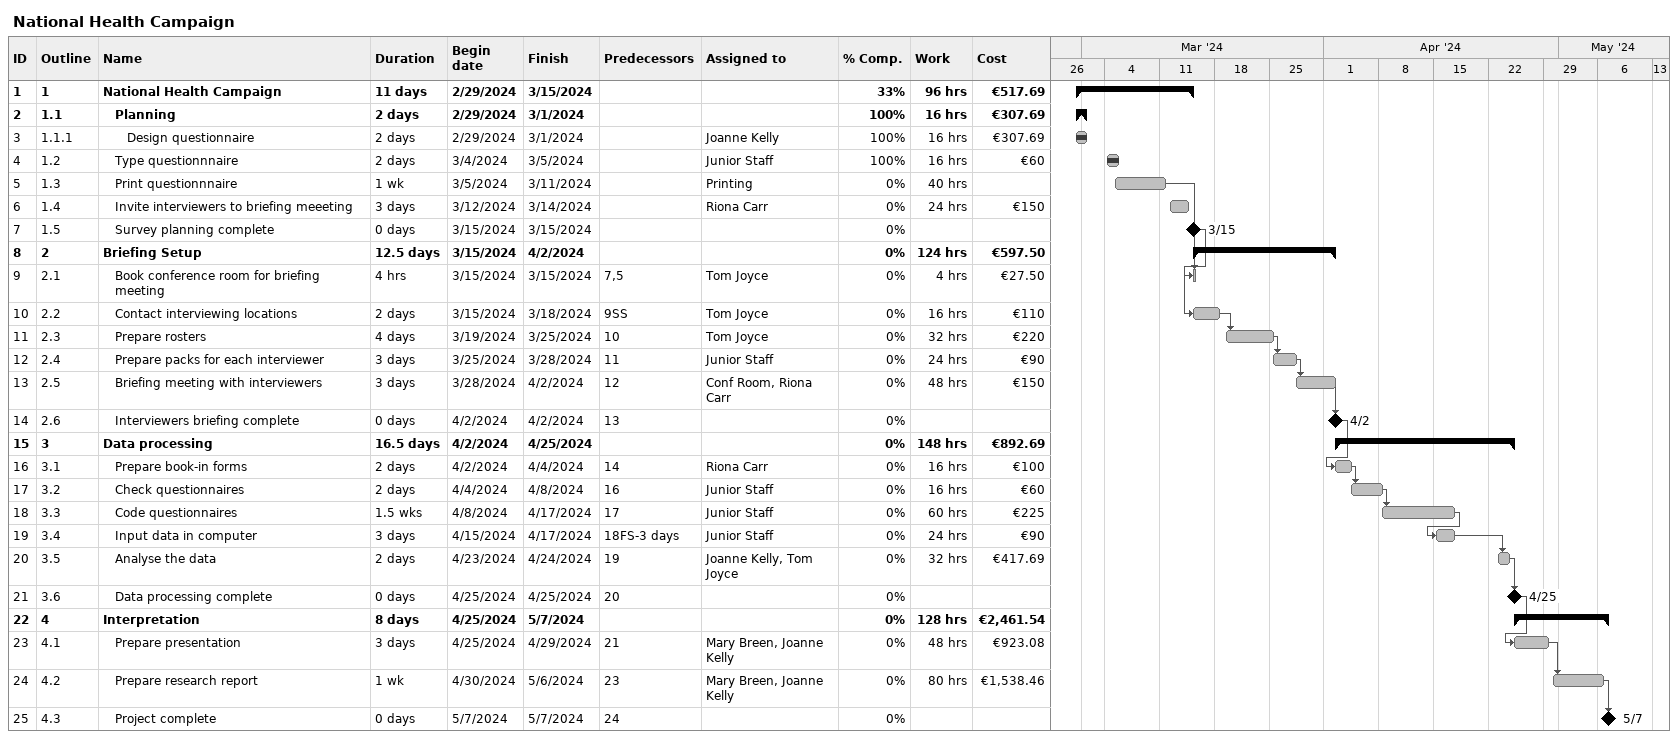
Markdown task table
National Health Campaign

| ID | WBS | Task | Duration | Start | Finish | Predecessors | Resources | % complete | Work (h) | Cost (€) |
|---|---|---|---|---|---|---|---|---|---|---|
| 1 | 1 | **National Health Campaign** | 11d | 2024-02-29 | 2024-03-15 |  |  | 33 | 96 | 517.69 |
| 2 | 1.1 | **Planning** | 2d | 2024-02-29 | 2024-03-01 |  |  | 100 | 16 | 307.69 |
| 3 | 1.1.1 | Design questionnaire | 2d | 2024-02-29 | 2024-03-01 |  | Joanne Kelly | 100 | 16 | 307.69 |
| 4 | 1.2 | Type questionnnaire | 2d | 2024-03-04 | 2024-03-05 |  | Junior Staff | 100 | 16 | 60 |
| 5 | 1.3 | Print questionnnaire | 1w | 2024-03-05 | 2024-03-11 |  | Printing | 0 | 40 |  |
| 6 | 1.4 | Invite interviewers to briefing meeeting | 3d | 2024-03-12 | 2024-03-14 |  | Riona Carr | 0 | 24 | 150 |
| 7 | 1.5 | Survey planning complete | 0d | 2024-03-15 | 2024-03-15 |  |  | 0 |  |  |
| 8 | 2 | **Briefing Setup** | 12.5d | 2024-03-15 | 2024-04-02 |  |  | 0 | 124 | 597.50 |
| 9 | 2.1 | Book conference room for briefing meeting | 4h | 2024-03-15 | 2024-03-15 | 7, 5 | Tom Joyce | 0 | 4 | 27.50 |
| 10 | 2.2 | Contact interviewing locations | 2d | 2024-03-15 | 2024-03-18 | 9SS | Tom Joyce | 0 | 16 | 110 |
| 11 | 2.3 | Prepare rosters | 4d | 2024-03-19 | 2024-03-25 | 10 | Tom Joyce | 0 | 32 | 220 |
| 12 | 2.4 | Prepare packs for each interviewer | 3d | 2024-03-25 | 2024-03-28 | 11 | Junior Staff | 0 | 24 | 90 |
| 13 | 2.5 | Briefing meeting with interviewers | 3d | 2024-03-28 | 2024-04-02 | 12 | Conf Room, Riona Carr | 0 | 48 | 150 |
| 14 | 2.6 | Interviewers briefing complete | 0d | 2024-04-02 | 2024-04-02 | 13 |  | 0 |  |  |
| 15 | 3 | **Data processing** | 16.5d | 2024-04-02 | 2024-04-25 |  |  | 0 | 148 | 892.69 |
| 16 | 3.1 | Prepare book-in forms | 2d | 2024-04-02 | 2024-04-04 | 14 | Riona Carr | 0 | 16 | 100 |
| 17 | 3.2 | Check questionnaires | 2d | 2024-04-04 | 2024-04-08 | 16 | Junior Staff | 0 | 16 | 60 |
| 18 | 3.3 | Code questionnaires | 1.5w | 2024-04-08 | 2024-04-17 | 17 | Junior Staff | 0 | 60 | 225 |
| 19 | 3.4 | Input data in computer | 3d | 2024-04-15 | 2024-04-17 | 18FS-3d | Junior Staff | 0 | 24 | 90 |
| 20 | 3.5 | Analyse the data | 2d | 2024-04-23 | 2024-04-24 | 19 | Joanne Kelly, Tom Joyce | 0 | 32 | 417.69 |
| 21 | 3.6 | Data processing complete | 0d | 2024-04-25 | 2024-04-25 | 20 |  | 0 |  |  |
| 22 | 4 | **Interpretation** | 8d | 2024-04-25 | 2024-05-07 |  |  | 0 | 128 | 2461.54 |
| 23 | 4.1 | Prepare presentation | 3d | 2024-04-25 | 2024-04-29 | 21 | Mary Breen, Joanne Kelly | 0 | 48 | 923.08 |
| 24 | 4.2 | Prepare research report | 1w | 2024-04-30 | 2024-05-06 | 23 | Mary Breen, Joanne Kelly | 0 | 80 | 1538.46 |
| 25 | 4.3 | Project complete | 0d | 2024-05-07 | 2024-05-07 | 24 |  | 0 |  |  |
